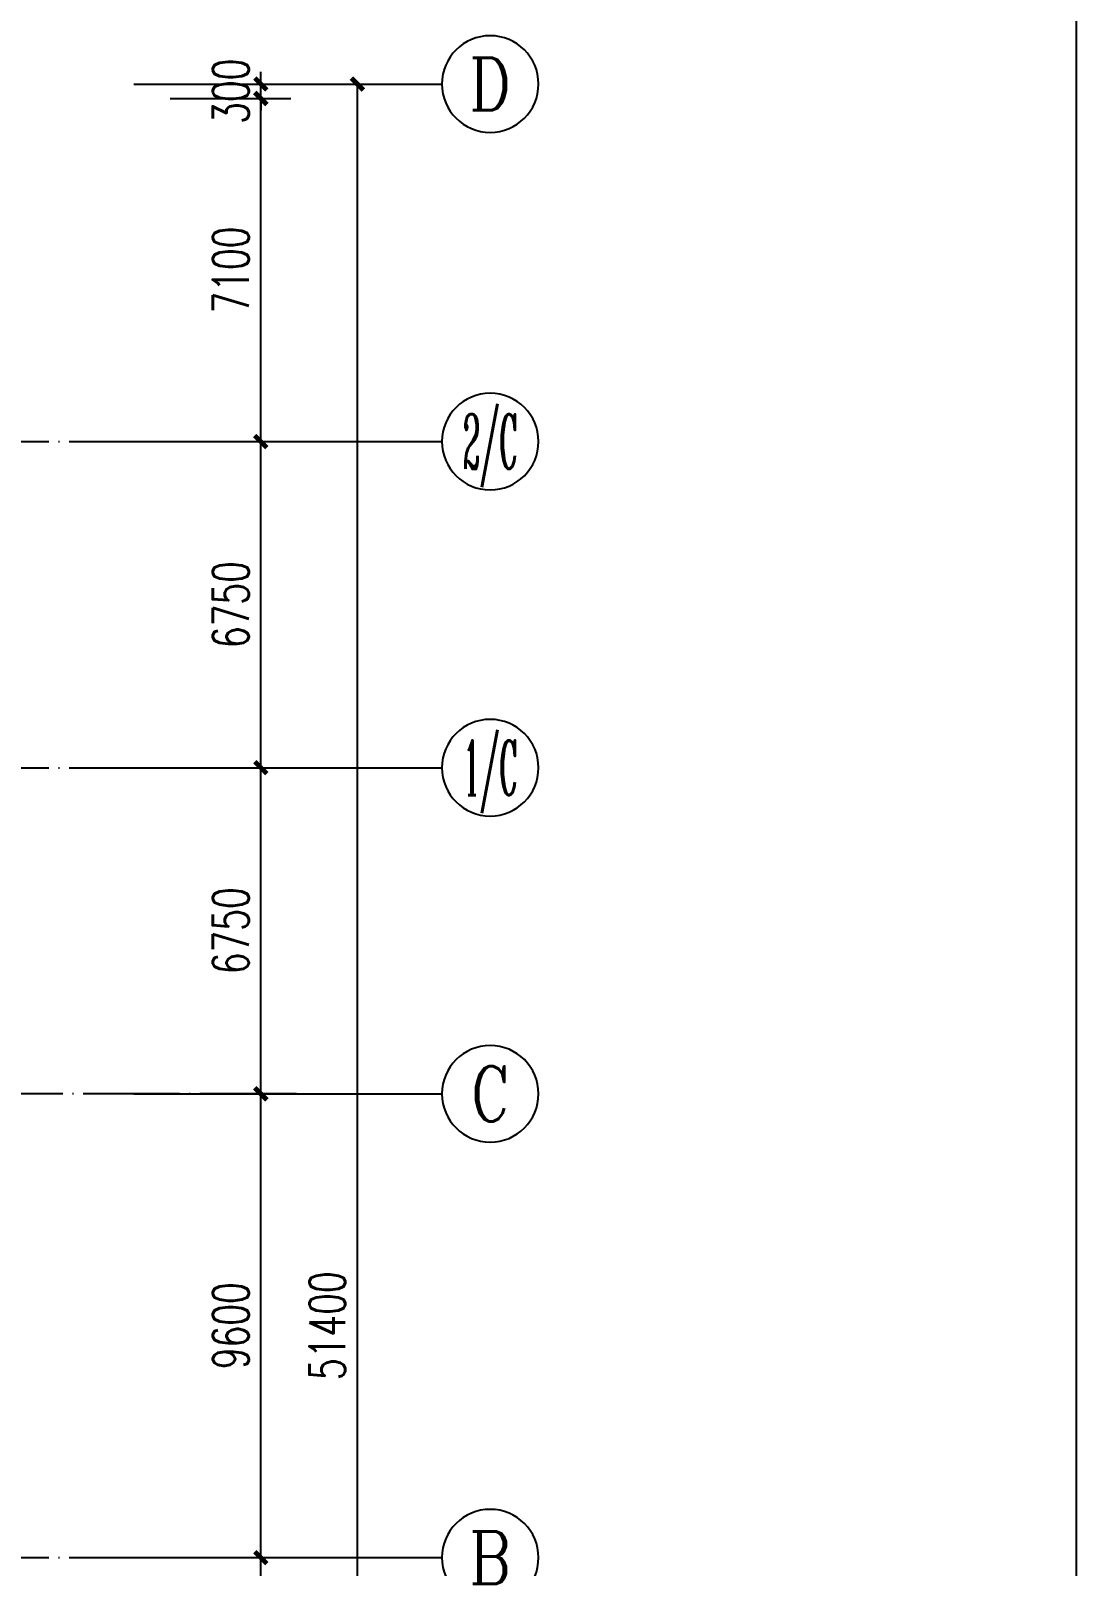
# Model space of a CAD drawing. Extents: x 758840 to 1108724, y -102573 to 143521.
# Drawn here: x 1087079 to 1108724, y 67032 to 98814 of the extents above; entities that cross this region are included whole.
import ezdxf
from ezdxf.enums import TextEntityAlignment as Align

# ---------------------------------------------------------------- set-up
doc = ezdxf.new("R2010")
doc.units = 0
doc.header["$LTSCALE"] = 1000
doc.header["$MEASUREMENT"] = 0
doc.linetypes.add('DOTE', pattern=[2.42, 2, -0.2, 0.02, -0.2])
for name, color, linetype in [('AXIS', 3, 'Continuous'), ('AXIS_TEXT', 7, 'Continuous'), ('DOTE', 8, 'DOTE')]:
    doc.layers.add(name, color=color, linetype=linetype)
doc.styles.add('_TCH_AXIS', font='COMPLEX', dxfattribs={"bigfont": 'GBCBIG'})
doc.styles.add('_TCH_DIM_T3', font='SIMPLEX', dxfattribs={"width": 0.705882, "bigfont": 'GBCBIG'})
doc.styles.add('COMPLEX', font='COMPLEX')
doc.dimstyles.new('_TCH_ARCH&&250', dxfattribs={"dimtxt": 743.75, "dimasz": 250, "dimexe": 625, "dimexo": 750, "dimgap": 250, "dimtad": 1, "dimdec": 0, "dimzin": 0, "dimdsep": 46, "dimtxsty": '_TCH_DIM_T3', "dimblk": 'ARCHTICK', "dimcen": 0.09, "dimclrt": 7, "dimazin": 2, "dimtfac": 1, "dimtdec": 0, "dimtix": 1, "dimtmove": 2, "dimatfit": 3, "dimfxl": 1, "dimtolj": 1, "dimtzin": 0, "dimarcsym": 0})

# ---------------------------------------------------------------- blocks, each defined once
blk = doc.blocks.new('_ArchTick')
at = {"color": 0, "linetype": 'ByBlock', "const_width": 0.4}
blk.add_lwpolyline([(-0.5, -0.5), (0.5, 0.5)], dxfattribs=at)
blk = doc.blocks.new('*D613')
at = {"layer": 'AXIS', "color": 0, "lineweight": -2, "transparency": 16777216}
for p, q in [((1091842, 97711), (1091842, 97961)), ((1089965, 97711), (1092467, 97711)), ((1091842, 97411), (1091842, 97711)), ((1089965, 97411), (1092467, 97411)), ((1091842, 97411), (1091842, 97161))]:
    blk.add_line(p, q, dxfattribs=at)
at = {"layer": 'Defpoints', "color": 0, "transparency": 16777216}
for p in [(1089215, 97711), (1091842, 97711), (1089215, 97411)]:
    blk.add_point(p, dxfattribs=at)
at = {"layer": 'AXIS', "color": 0, "lineweight": -2, "transparency": 16777216, "xscale": 250, "yscale": 250, "zscale": 250}
for p, rotation in [((1091842, 97711), 270), ((1091842, 97411), 90)]:
    blk.add_blockref('_ArchTick', p, dxfattribs=dict(at, rotation=rotation))
at = {"layer": 'AXIS', "color": 7, "transparency": 16777216, "insert": (1091220, 97561), "char_height": 743.8, "attachment_point": 5, "rotation": 90, "style": '_TCH_DIM_T3'}
blk.add_mtext('\\A1;300', dxfattribs=at)
blk = doc.blocks.new('*D614')
at = {"layer": 'AXIS', "color": 0, "lineweight": -2, "transparency": 16777216}
for p, q in [((1089965, 97411), (1092467, 97411)), ((1091842, 90311), (1091842, 97411)), ((1089965, 90311), (1092467, 90311))]:
    blk.add_line(p, q, dxfattribs=at)
at = {"layer": 'Defpoints', "color": 0, "transparency": 16777216}
for p in [(1089215, 97411), (1091842, 97411), (1089215, 90311)]:
    blk.add_point(p, dxfattribs=at)
at = {"layer": 'AXIS', "color": 0, "lineweight": -2, "transparency": 16777216, "xscale": 250, "yscale": 250, "zscale": 250}
for p, rotation in [((1091842, 97411), 90), ((1091842, 90311), 270)]:
    blk.add_blockref('_ArchTick', p, dxfattribs=dict(at, rotation=rotation))
at = {"layer": 'AXIS', "color": 7, "transparency": 16777216, "insert": (1091220, 93861), "char_height": 743.8, "attachment_point": 5, "rotation": 90, "style": '_TCH_DIM_T3'}
blk.add_mtext('\\A1;7100', dxfattribs=at)
blk = doc.blocks.new('*D615')
at = {"layer": 'AXIS', "color": 0, "lineweight": -2, "transparency": 16777216}
for p, q in [((1089965, 90311), (1092467, 90311)), ((1091842, 83561), (1091842, 90311)), ((1089965, 83561), (1092467, 83561))]:
    blk.add_line(p, q, dxfattribs=at)
at = {"layer": 'Defpoints', "color": 0, "transparency": 16777216}
for p in [(1089215, 90311), (1091842, 90311), (1089215, 83561)]:
    blk.add_point(p, dxfattribs=at)
at = {"layer": 'AXIS', "color": 0, "lineweight": -2, "transparency": 16777216, "xscale": 250, "yscale": 250, "zscale": 250}
for p, rotation in [((1091842, 90311), 90), ((1091842, 83561), 270)]:
    blk.add_blockref('_ArchTick', p, dxfattribs=dict(at, rotation=rotation))
at = {"layer": 'AXIS', "color": 7, "transparency": 16777216, "insert": (1091220, 86936), "char_height": 743.8, "attachment_point": 5, "rotation": 90, "style": '_TCH_DIM_T3'}
blk.add_mtext('\\A1;6750', dxfattribs=at)
blk = doc.blocks.new('*D616')
at = {"layer": 'AXIS', "color": 0, "lineweight": -2, "transparency": 16777216}
for p, q in [((1089965, 83561), (1092467, 83561)), ((1091842, 76811), (1091842, 83561)), ((1089965, 76811), (1092467, 76811))]:
    blk.add_line(p, q, dxfattribs=at)
at = {"layer": 'Defpoints', "color": 0, "transparency": 16777216}
for p in [(1089215, 83561), (1091842, 83561), (1089215, 76811)]:
    blk.add_point(p, dxfattribs=at)
at = {"layer": 'AXIS', "color": 0, "lineweight": -2, "transparency": 16777216, "xscale": 250, "yscale": 250, "zscale": 250}
for p, rotation in [((1091842, 83561), 90), ((1091842, 76811), 270)]:
    blk.add_blockref('_ArchTick', p, dxfattribs=dict(at, rotation=rotation))
at = {"layer": 'AXIS', "color": 7, "transparency": 16777216, "insert": (1091220, 80186), "char_height": 743.8, "attachment_point": 5, "rotation": 90, "style": '_TCH_DIM_T3'}
blk.add_mtext('\\A1;6750', dxfattribs=at)
blk = doc.blocks.new('*D617')
at = {"layer": 'AXIS', "color": 0, "lineweight": -2, "transparency": 16777216}
for p, q in [((1089965, 76811), (1092467, 76811)), ((1091842, 67211), (1091842, 76811)), ((1089965, 67211), (1092467, 67211))]:
    blk.add_line(p, q, dxfattribs=at)
at = {"layer": 'Defpoints', "color": 0, "transparency": 16777216}
for p in [(1089215, 76811), (1091842, 76811), (1089215, 67211)]:
    blk.add_point(p, dxfattribs=at)
at = {"layer": 'AXIS', "color": 0, "lineweight": -2, "transparency": 16777216, "xscale": 250, "yscale": 250, "zscale": 250}
for p, rotation in [((1091842, 76811), 90), ((1091842, 67211), 270)]:
    blk.add_blockref('_ArchTick', p, dxfattribs=dict(at, rotation=rotation))
at = {"layer": 'AXIS', "color": 7, "transparency": 16777216, "insert": (1091220, 72011), "char_height": 743.8, "attachment_point": 5, "rotation": 90, "style": '_TCH_DIM_T3'}
blk.add_mtext('\\A1;9600', dxfattribs=at)
blk = doc.blocks.new('*D618')
at = {"layer": 'AXIS', "color": 0, "lineweight": -2, "transparency": 16777216}
for p, q in [((1089965, 67211), (1092467, 67211)), ((1091842, 60461), (1091842, 67211)), ((1089965, 60461), (1092467, 60461))]:
    blk.add_line(p, q, dxfattribs=at)
at = {"layer": 'Defpoints', "color": 0, "transparency": 16777216}
for p in [(1089215, 67211), (1091842, 67211), (1089215, 60461)]:
    blk.add_point(p, dxfattribs=at)
at = {"layer": 'AXIS', "color": 0, "lineweight": -2, "transparency": 16777216, "xscale": 250, "yscale": 250, "zscale": 250}
for p, rotation in [((1091842, 67211), 90), ((1091842, 60461), 270)]:
    blk.add_blockref('_ArchTick', p, dxfattribs=dict(at, rotation=rotation))
at = {"layer": 'AXIS', "color": 7, "transparency": 16777216, "insert": (1091220, 63836), "char_height": 743.8, "attachment_point": 5, "rotation": 90, "style": '_TCH_DIM_T3'}
blk.add_mtext('\\A1;6750', dxfattribs=at)
blk = doc.blocks.new('*D622')
at = {"layer": 'AXIS', "color": 0, "lineweight": -2, "transparency": 16777216}
for p, q in [((1089965, 97711), (1094467, 97711)), ((1093842, 46311), (1093842, 97711)), ((1089965, 46311), (1094467, 46311))]:
    blk.add_line(p, q, dxfattribs=at)
at = {"layer": 'Defpoints', "color": 0, "transparency": 16777216}
for p in [(1089215, 97711), (1093842, 97711), (1089215, 46311)]:
    blk.add_point(p, dxfattribs=at)
at = {"layer": 'AXIS', "color": 0, "lineweight": -2, "transparency": 16777216, "xscale": 250, "yscale": 250, "zscale": 250}
for p, rotation in [((1093842, 97711), 90), ((1093842, 46311), 270)]:
    blk.add_blockref('_ArchTick', p, dxfattribs=dict(at, rotation=rotation))
at = {"layer": 'AXIS', "color": 7, "transparency": 16777216, "insert": (1093220, 72011), "char_height": 743.8, "attachment_point": 5, "rotation": 90, "style": '_TCH_DIM_T3'}
blk.add_mtext('\\A1;51400', dxfattribs=at)
blk = doc.blocks.new('_AXISO')
blk.add_circle((0, 0), 0.5)
at = {"layer": 'AXIS_TEXT', "style": 'COMPLEX', "width": 1.041667}
blk.add_attdef('A', text='', height=0.56, dxfattribs=at).set_placement((-0.25, -0.28), (0.25, -0.28), align=Align.FIT)

msp = doc.modelspace()

# ---------------------------------------------------------------- linework, layer by layer
at = {"ltscale": 5}
msp.add_lwpolyline([(933781.96, 143520.74), (1108724.34, 143520.74), (1108724.34, 9712.17), (933781.96, 9712.17)], close=True, dxfattribs=at)
at = {"layer": 'AXIS'}
for p, q in [((1089215.46, 97710.69), (1095591.83, 97710.69)), ((1089215.46, 90310.69), (1095591.83, 90310.69)), ((1089215.46, 83560.69), (1095591.83, 83560.69)), ((1089215.46, 76810.69), (1095591.83, 76810.69)), ((1089215.46, 67210.69), (1095591.83, 67210.69))]:
    msp.add_line(p, q, dxfattribs=at)
at = {"layer": 'DOTE'}
for p, q in [((949935.18, 90310.69), (1092581.4, 90310.69)), ((949935.18, 83560.69), (1092581.4, 83560.69)), ((1092581.4, 76810.69), (949935.18, 76810.69)), ((949935.18, 67210.69), (1092581.4, 67210.69))]:
    msp.add_line(p, q, dxfattribs=at)

# ---------------------------------------------------------------- block references
at = {"layer": 'AXIS'}
ref = msp.add_blockref('_AXISO', (1096591.83, 97710.69), dxfattribs=dict(at, xscale=-2000, yscale=2000, zscale=2000))
ref.add_attrib('A', 'D', dxfattribs={"layer": 'AXIS_TEXT', "ltscale": 5, "height": 1088.14, "style": '_TCH_AXIS'}).set_placement((1096151.39, 97166.62), (1097032.27, 97166.62), align=Align.FIT)
ref = msp.add_blockref('_AXISO', (1096591.83, 90310.69), dxfattribs=dict(at, xscale=-2000, yscale=2000, zscale=2000))
ref.add_attrib('A', '2/C', dxfattribs={"layer": 'AXIS_TEXT', "ltscale": 5, "height": 1131.371, "style": '_TCH_AXIS', "width": 0.368421}).set_placement((1096026.15, 89745), (1097157.52, 89745), align=Align.FIT)
ref = msp.add_blockref('_AXISO', (1096591.83, 83560.69), dxfattribs=dict(at, xscale=-2000, yscale=2000, zscale=2000))
ref.add_attrib('A', '1/C', dxfattribs={"layer": 'AXIS_TEXT', "ltscale": 5, "height": 1131.371, "style": '_TCH_AXIS', "width": 0.403846}).set_placement((1096026.15, 82995), (1097157.52, 82995), align=Align.FIT)
ref = msp.add_blockref('_AXISO', (1096591.83, 76810.69), dxfattribs=dict(at, xscale=-2000, yscale=2000, zscale=2000))
ref.add_attrib('A', 'C', dxfattribs={"layer": 'AXIS_TEXT', "ltscale": 5, "height": 1139.23, "style": '_TCH_AXIS'}).set_placement((1096184.96, 76241.08), (1096998.7, 76241.08), align=Align.FIT)
ref = msp.add_blockref('_AXISO', (1096591.83, 67210.69), dxfattribs=dict(at, xscale=-2000, yscale=2000, zscale=2000))
ref.add_attrib('A', 'B', dxfattribs={"layer": 'AXIS_TEXT', "ltscale": 5, "height": 1088.14, "style": '_TCH_AXIS'}).set_placement((1096151.39, 66666.62), (1097032.27, 66666.62), align=Align.FIT)

# ---------------------------------------------------------------- dimensions: what is measured, and where the dimension line sits
for p1, p2, distance, picture, middle in [((1089215.46, 97410.69), (1089215.46, 97710.69), -2626.38, '*D613', (1091219.96, 97560.69)), ((1089215.46, 46310.69), (1089215.46, 97710.69), -4626.38, '*D622', (1093219.96, 72010.69)), ((1089215.46, 90310.69), (1089215.46, 97410.69), -2626.38, '*D614', (1091219.96, 93860.69)), ((1089215.46, 83560.69), (1089215.46, 90310.69), -2626.38, '*D615', (1091219.96, 86935.69)), ((1089215.46, 76810.69), (1089215.46, 83560.69), -2626.38, '*D616', (1091219.96, 80185.69)), ((1089215.46, 67210.69), (1089215.46, 76810.69), -2626.38, '*D617', (1091219.96, 72010.69)), ((1089215.46, 60460.69), (1089215.46, 67210.69), -2626.38, '*D618', (1091219.96, 63835.69))]:
    dim = msp.add_aligned_dim(p1=p1, p2=p2, distance=distance, dimstyle='_TCH_ARCH&&250', dxfattribs=at)
    dim.commit()
    dim.dimension.update_dxf_attribs({"geometry": picture, "text_midpoint": middle})

doc.saveas('drawing.dxf')
